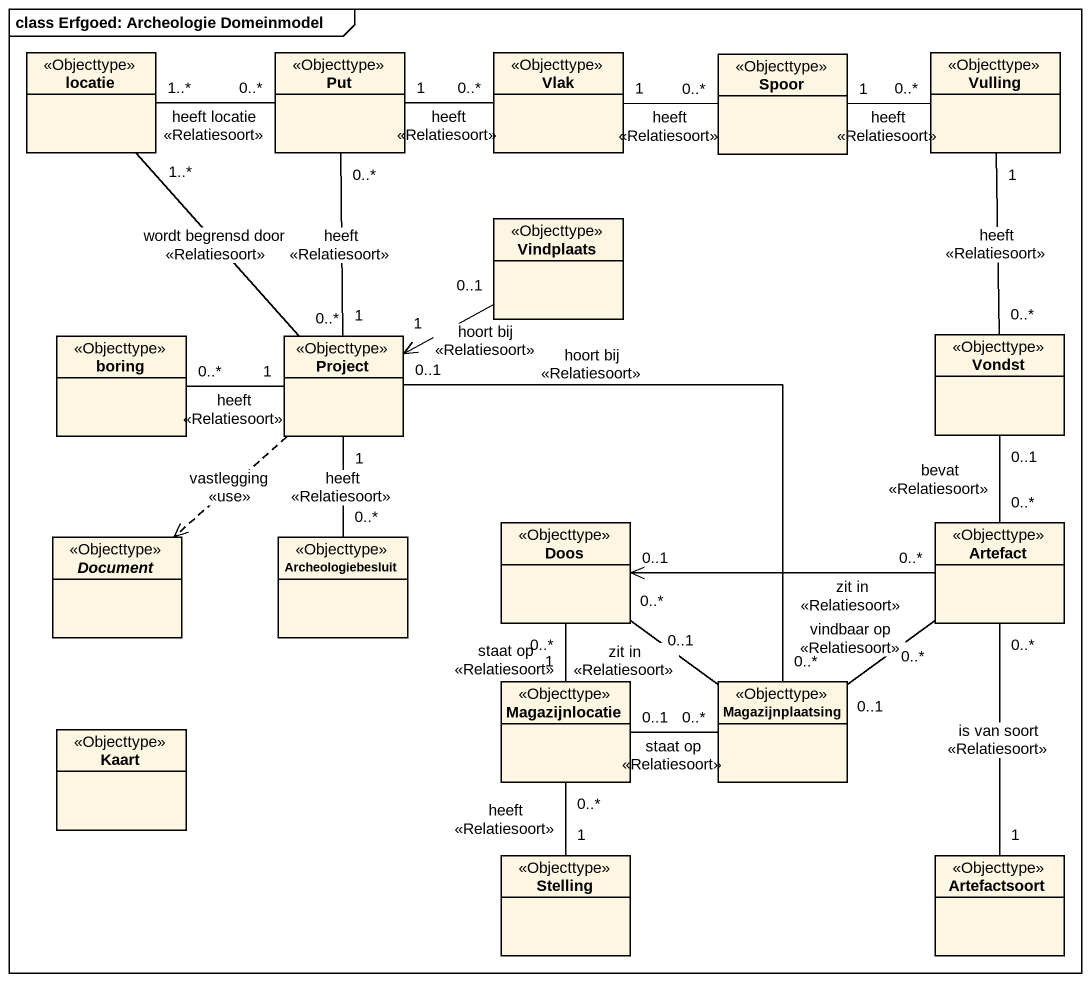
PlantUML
@startuml
mainframe class Erfgoed: Archeologie Domeinmodel
hide circle
hide empty members
class locatie <<Objecttype>>
class Put <<Objecttype>>
class Vlak <<Objecttype>>
class Spoor <<Objecttype>>
class Vulling <<Objecttype>>
class Vindplaats <<Objecttype>>
class boring <<Objecttype>>
class Project <<Objecttype>>
class Vondst <<Objecttype>>
abstract class Document <<Objecttype>>
class Archeologiebesluit <<Objecttype>>
class Doos <<Objecttype>>
class Artefact <<Objecttype>>
class Magazijnlocatie <<Objecttype>>
class Magazijnplaatsing <<Objecttype>>
class Kaart <<Objecttype>>
class Stelling <<Objecttype>>
class Artefactsoort <<Objecttype>>
Put "0..*" -left- "1..*" locatie : heeft locatie\n<<Relatiesoort>>
Put "1" -right- "0..*" Vlak : heeft\n<<Relatiesoort>>
Vlak "1" -right- "0..*" Spoor : heeft\n<<Relatiesoort>>
Spoor "1" -right- "0..*" Vulling : heeft\n<<Relatiesoort>>
Vulling "1" -- "0..*" Vondst : heeft\n<<Relatiesoort>>
Vindplaats "0..1" -left-> "1" Project : hoort bij\n<<Relatiesoort>>
Project "0..*" -up- "1..*" locatie : wordt begrensd door\n<<Relatiesoort>>
Project "1" -up- "0..*" Put : heeft\n<<Relatiesoort>>
Project "1" -left- "0..*" boring : heeft\n<<Relatiesoort>>
Project ..> Document : vastlegging\n<<use>>
Project "1" -- "0..*" Archeologiebesluit : heeft\n<<Relatiesoort>>
Vondst "0..1" -- "0..*" Artefact : bevat\n<<Relatiesoort>>
Doos "0..*" -- "1" Magazijnlocatie : staat op\n<<Relatiesoort>>
Artefact "0..*" -left-> "0..1" Doos : zit in\n<<Relatiesoort>>
Artefact "0..*" -- "0..1" Magazijnplaatsing : vindbaar op\n<<Relatiesoort>>
Artefact "0..*" -- "1" Artefactsoort : is van soort\n<<Relatiesoort>>
Magazijnplaatsing "0..*" -up- "0..1" Project : hoort bij\n<<Relatiesoort>>
Magazijnplaatsing "0..1" -up- "0..*" Doos : zit in\n<<Relatiesoort>>
Magazijnplaatsing "0..*" -left- "0..1" Magazijnlocatie : staat op\n<<Relatiesoort>>
Stelling "1" -up- "0..*" Magazijnlocatie : heeft\n<<Relatiesoort>>
@enduml
